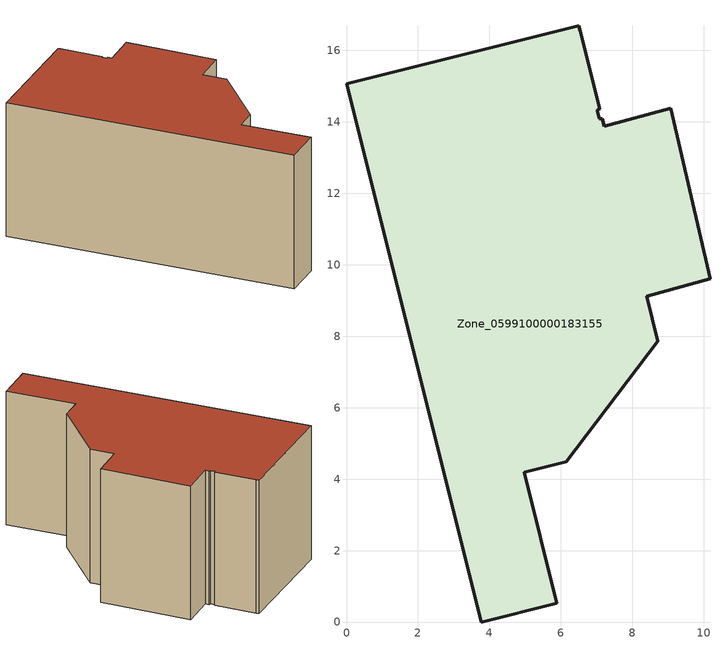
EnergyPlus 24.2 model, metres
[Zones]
Zone_0599100000183155
 floor ground (C_G): 7.21,13.88 9.08,14.39 10.18,9.6 8.4,9.12 8.72,7.86 6.15,4.48 4.98,4.19 5.89,0.53 3.77,0 0,15.07 6.5,16.69 6.55,16.54 7.09,14.37 7.03,14.33 7.08,14.09 7.16,14.09 z0
 wall outside (C_F): 3.77,0 5.89,0.53 4.98,4.19 6.15,4.48 8.72,7.86 8.4,9.12 10.18,9.6 9.08,14.39 7.21,13.88 7.16,14.09 7.08,14.09 7.03,14.33 7.09,14.37 6.55,16.54 6.5,16.69 0,15.07 3.77,0 z0:7.38
 roof outside (C_R): 7.03,14.33 7.09,14.37 6.55,16.54 6.5,16.69 0,15.07 3.77,0 5.89,0.53 4.98,4.19 6.15,4.48 8.72,7.86 8.4,9.12 10.18,9.6 9.08,14.39 7.21,13.88 7.16,14.09 7.08,14.09 z7.38
[BUILDING]
Pand.0599100000183155: North Axis=0; Terrain=City; Loads Convergence Tolerance Value=0.04; Temperature Convergence Tolerance Value=0.4; Solar Distribution=FullExterior; Maximum Number of Warmup Days=25; Minimum Number of Warmup Days=1
[Site:Location]
Rotterdam.The.Hague.AP_ZH_NLD Design_Conditions: Latitude=51.96; Longitude=4.45; Time Zone=1; Elevation=-4.5
[SITE:GROUNDTEMPERATURE:BUILDINGSURFACE]
18, 18, 18, 18, 18, 18, 18, 18, 18, 18, 18, 18
[MATERIAL] Thermal Absorptance=0.9; Solar Absorptance=0.7; Visible Absorptance=0.7
Name | Roughness | Thickness | Conductivity | Density | Specific Heat
G.TC.1946-1964 | MediumSmooth | 0.15 | 1 | 540 | 1210
F.TC.1946-1964 | Rough | 0.3 | 0.857143 | 1920 | 840
R.TC.1946-1964 | MediumRough | 0.2 | 0.235294 | 1500 | 1000
[CONSTRUCTION]
C_G: G.TC.1946-1964
C_F: F.TC.1946-1964
C_R: R.TC.1946-1964
[ZONE]
Zone_0599100000183155: Type=1; Multiplier=1; Ceiling Height=Autocalculate; Volume=Autocalculate; Floor Area=autocalculate; Part of Total Floor Area=Yes
[ZONEINFILTRATION:DESIGNFLOWRATE]
Infil_Zone_0599100000183155: Zone or ZoneList or Space or SpaceList=Zone_0599100000183155; Schedule=AlwaysOn; Design Flow Rate Calculation Method=Flow/Area; Flow Rate per Floor Area=0.003; Constant Term Coefficient=1; Temperature Term Coefficient=0; Velocity Term Coefficient=0; Velocity Squared Term Coefficient=0
[HVACTEMPLATE:ZONE:IDEALLOADSAIRSYSTEM]
Zone_0599100000183155: Maximum Heating Supply Air Temperature=50; Minimum Cooling Supply Air Temperature=13; Maximum Heating Supply Air Humidity Ratio=0.0156; Minimum Cooling Supply Air Humidity Ratio=0.0077; Heating Limit=NoLimit; Cooling Limit=NoLimit; Dehumidification Control Type=ConstantSensibleHeatRatio; Cooling Sensible Heat Ratio=0.7; Dehumidification Setpoint=60; Humidification Control Type=None; Humidification Setpoint=30; Outdoor Air Method=None; Outdoor Air Flow Rate per Person=0.00944; Outdoor Air Flow Rate per Zone Floor Area=0; Outdoor Air Flow Rate per Zone=0; Demand Controlled Ventilation Type=None; Outdoor Air Economizer Type=NoEconomizer; Heat Recovery Type=None; Sensible Heat Recovery Effectiveness=0.7; Latent Heat Recovery Effectiveness=0.65
[ZONECONTROL:THERMOSTAT]
ThermostatControl_Zone_0599100000183155: Zone or ZoneList=Zone_0599100000183155; Control Type Schedule=DualSetpointControlType; Control 1=Thermostat_Zone_0599100000183155; Temperature Difference Between Cutout And Setpoint=0
[THERMOSTATSETPOINT:DUALSETPOINT]
Thermostat_Zone_0599100000183155: Heating Setpoint Temperature Schedule=HeatingSetpoint_Zone_0599100000183155; Cooling Setpoint Temperature Schedule=CoolingSetpoint_Zone_0599100000183155
[SCHEDULE:COMPACT]
HeatingSetpoint_Zone_0599100000183155: Through: 12/31, For: AllDays, Until: 24:00, 21
CoolingSetpoint_Zone_0599100000183155: Through: 12/31, For: AllDays, Until: 24:00, 24
DualSetpointControlType: Through: 12/31, For: AllDays, Until: 24:00, 4
AlwaysOn: Through: 12/31, For: AllDays, Until: 24:00, 1
